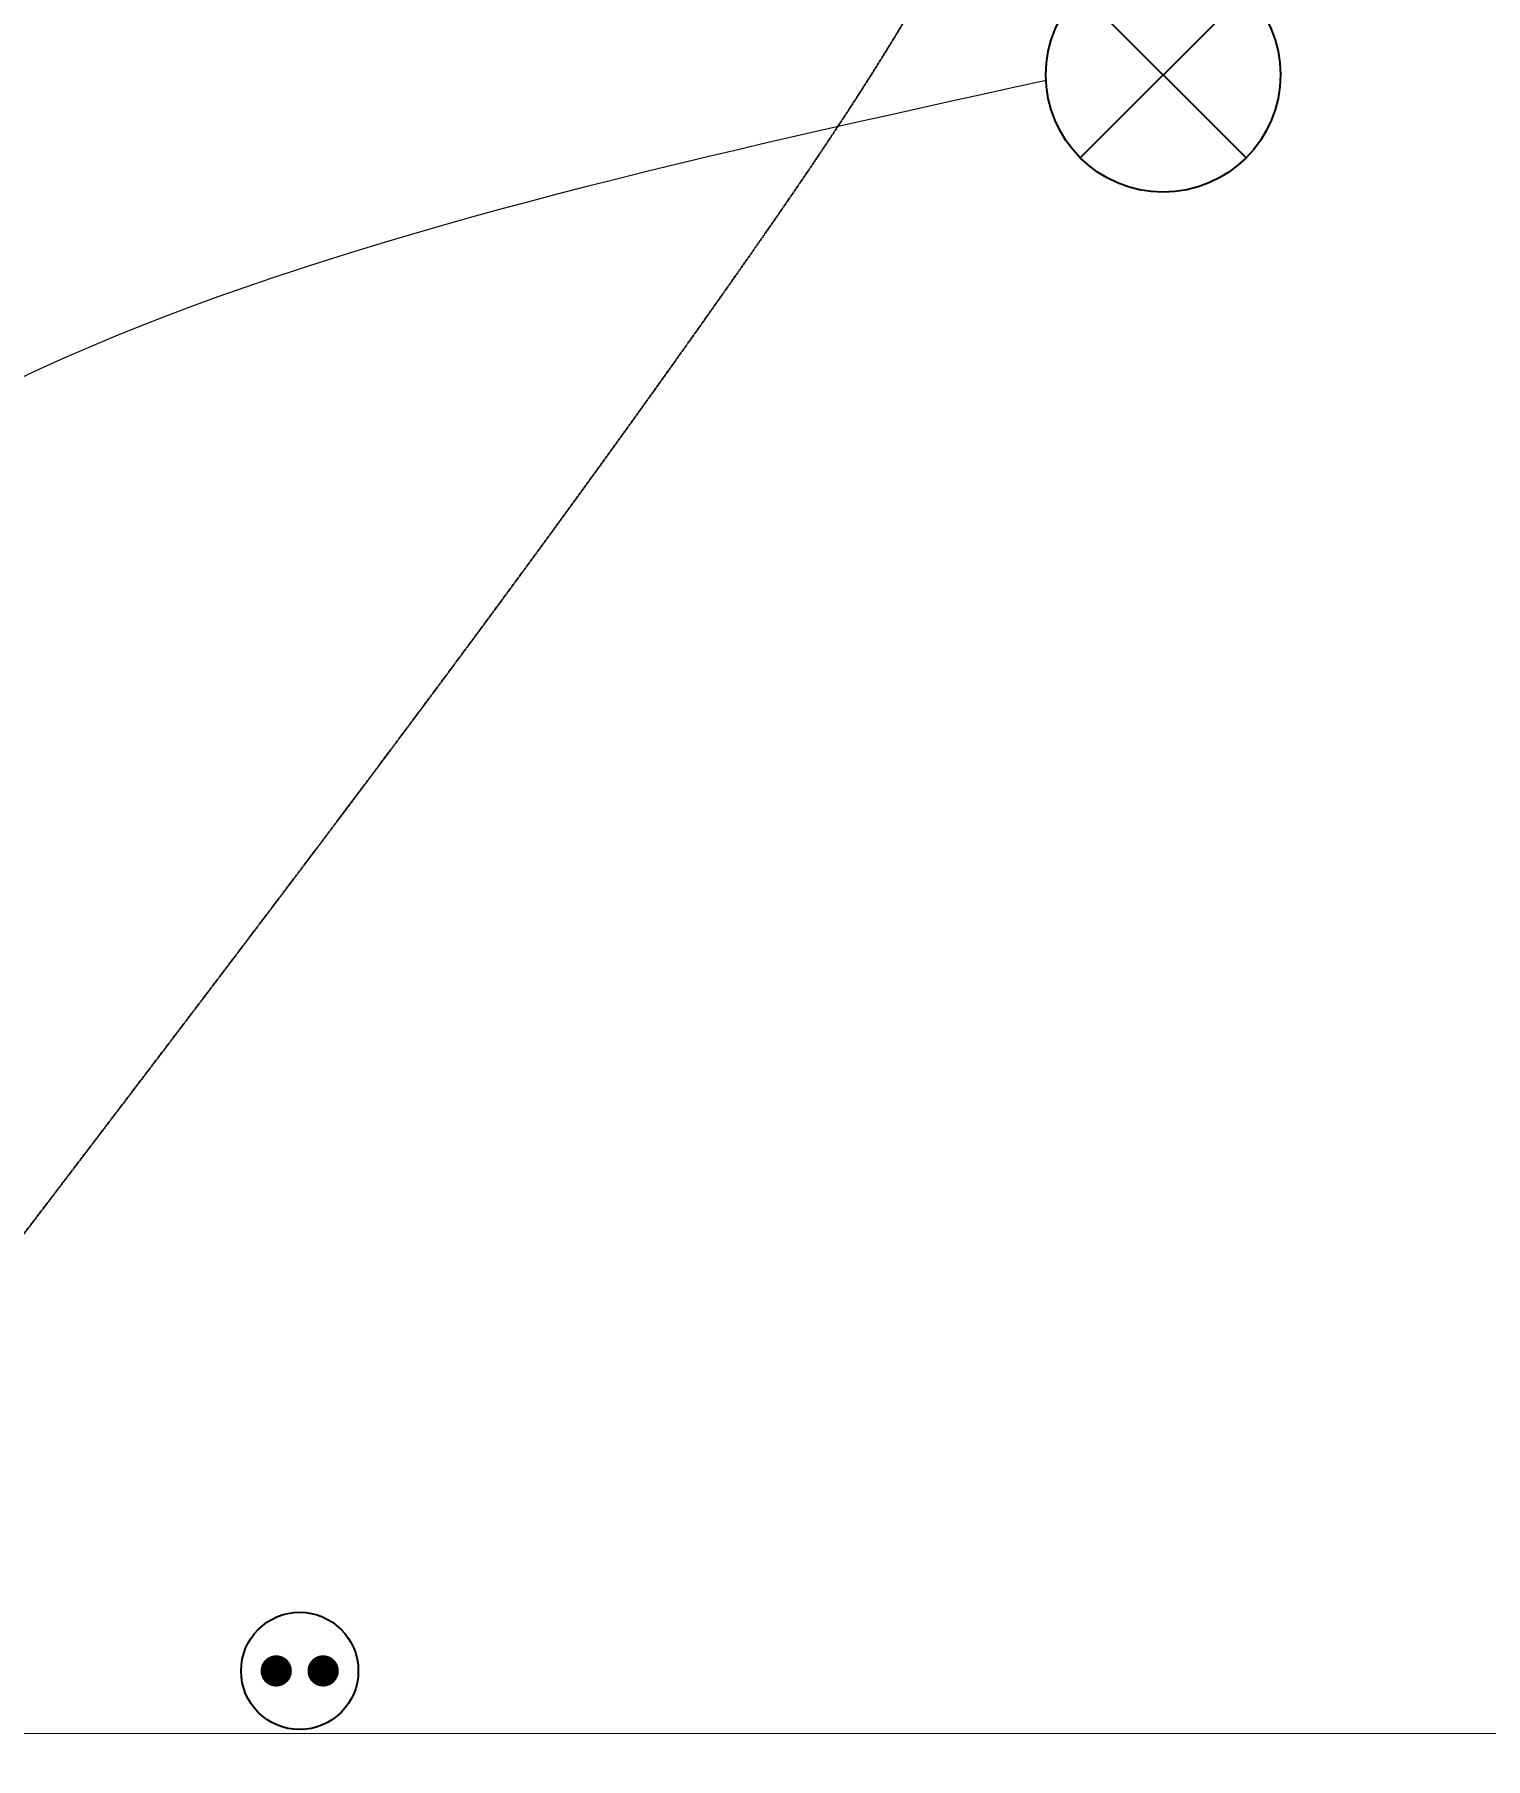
# Model space of a CAD drawing. Header units: millimetres. Extents: x 449410 to 506007, y -379864 to -318775.
# Drawn here: x 472688 to 474544, y -328197 to -325992 of the extents above; entities that cross this region are included whole.
import ezdxf
from ezdxf import colors
from ezdxf.entities.mleader import LeaderData, LeaderLine
from ezdxf.math import Vec2, Vec3

# ---------------------------------------------------------------- set-up
doc = ezdxf.new("R2010")
doc.units = ezdxf.units.MM
doc.set_wipeout_variables(frame=1)
doc.linetypes.add('prlm_ef', pattern=[0.165, 0.1, -0.065])
doc.layers.add('_GAZELEC-RESERVATION', color=1, linetype='Continuous', lineweight=18)
doc.layers.add('prlm-EAU-EF', color=161, linetype='Continuous')
doc.layers.add('prlm-ELEC-CFO', color=201, linetype='Continuous')
doc.layers.add('prlm-xpoly', color=7, linetype='Continuous', plot=False)
doc.styles.get("Standard").update_dxf_attribs({"font": 'arial.ttf'})

# ---------------------------------------------------------------- blocks, each defined once
blk = doc.blocks.new('xi.PC')
at = {"color": 0, "lineweight": 5}
blk.add_wipeout([(-7.5, -7.5), (7.5, -7.5), (7.5, 7.5), (-7.5, 7.5)], dxfattribs=at).dxf.layer = 'prlm-ELEC-CFO'
at = {"layer": 'prlm-ELEC-CFO', "color": 0, "linetype": 'ByBlock', "lineweight": 5, "const_width": 2}
for points in [[(-4, 0, 1), (-2, 0, 1)], [(2, 0, 1), (4, 0, 1)]]:
    blk.add_lwpolyline(points, format="xyb", close=True, dxfattribs=at)
at = {"layer": 'prlm-ELEC-CFO', "color": 0, "linetype": 'ByBlock', "lineweight": -2}
blk.add_circle((0, 0), 7.5, dxfattribs=at)
blk = doc.blocks.new('xi.PTCE')
at = {"layer": 'prlm-ELEC-CFO', "color": 0}
for points in [[(-10.61, 10.61), (10.61, -10.61)], [(10.61, 10.61), (-10.61, -10.61)]]:
    blk.add_lwpolyline(points, dxfattribs=at)
at = {"layer": 'prlm-ELEC-CFO', "color": 0, "linetype": 'ByBlock'}
blk.add_circle((0, 0), 15, dxfattribs=at)

msp = doc.modelspace()

# ---------------------------------------------------------------- linework, layer by layer
at = {"layer": 'prlm-xpoly', "lineweight": 0}
msp.add_lwpolyline([(469500.09, -324693.454), (469500.278, -327845.253), (470873.221, -327845.253), (470873.221, -328165.086), (476262.803, -328164.749), (476262.804, -324693.029)], close=True, dxfattribs=at)

# ---------------------------------------------------------------- block references
at = {"layer": 'prlm-ELEC-CFO', "xscale": 10, "yscale": 10, "zscale": 10}
msp.add_blockref('xi.PTCE', (474131.703, -326043.152), dxfattribs=at)

# ---------------------------------------------------------------- leaders
at = {"layer": '_GAZELEC-RESERVATION', "color": 6}
ml = msp.add_multileader_mtext('Standard', dxfattribs=at)
ml.set_content('résa n°14\\P200x500 en dalle haute', color=6)
ml.set_leader_properties()
ml.build(insert=Vec2(0, 0))
ml.multileader.update_dxf_attribs({"has_text_frame": 1, "arrow_head_size": 80, "scale": 20})
ctx = ml.context
ctx.base_point, ctx.scale, ctx.char_height, ctx.arrow_head_size, ctx.landing_gap_size, ctx.plane_origin = Vec3(470420.749, -327198.603), 20, 80, 80, 40, Vec3(464879.825, -327000.226)
notes = []
notes.append((ctx, [(1, (1, 1, 0), (470330.904, -327198.603), (1, 0), 89.845, [(0, [(470091.538, -327884.182)], 0, [])])]))
ctx.mtext.insert, ctx.mtext.width, ctx.mtext.flow_direction = Vec3(470460.749, -327157.921), 1568.85041, 5
for ctx, leaders in notes:
    for number, flags, end, landing, length, lines in leaders:
        leader = LeaderData()
        leader.index, (leader.has_last_leader_line, leader.has_dogleg_vector, leader.attachment_direction) = number, flags
        leader.last_leader_point, leader.dogleg_vector, leader.dogleg_length = Vec3(end), Vec3(landing), length
        for number, points, colour, breaks in lines:
            line = LeaderLine()
            line.index, line.vertices, line.color, line.breaks = number, Vec3.list(points), colors.encode_raw_color(colour), breaks
            leader.lines.append(line)
        ctx.leaders.append(leader)

# ---------------------------------------------------------------- next in the draw order: block references
at = {"layer": 'prlm-ELEC-CFO', "xscale": 10, "yscale": 10, "zscale": 10}
msp.add_blockref('xi.PC', (473027.293, -328084.952), dxfattribs=at)

# ---------------------------------------------------------------- next in the draw order: linework, layer by layer
at = {"layer": 'prlm-EAU-EF', "linetype": 'prlm_ef'}
msp.add_spline([(470122.929, -328469.895), (470153.776, -328813.987), (470204.239, -329021.071), (470327.589, -329211.718), (470718.206, -329401.195), (471242.02, -329330.535), (471745.411, -328791.545), (473589.656, -326293.497), (473922.384, -325746.527), (474104.848, -325027.959), (474104.848, -324630.605)], degree=3, dxfattribs=at)
at = {"layer": 'prlm-ELEC-CFO', "lineweight": 13}
msp.add_spline([(472036.084, -328090.033), (472062.654, -327001.905), (473981.859, -326049.993)], degree=3, dxfattribs=at)

# ---------------------------------------------------------------- next in the draw order: leaders
at = {"layer": '_GAZELEC-RESERVATION', "color": 6}
ml = msp.add_multileader_mtext('Standard', dxfattribs=at)
ml.set_content('résa n°13\\P200x200 en dalle haute', color=6)
ml.set_leader_properties()
ml.build(insert=Vec2(0, 0))
ml.multileader.update_dxf_attribs({"has_text_frame": 1, "arrow_head_size": 80, "scale": 20})
ctx = ml.context
ctx.base_point, ctx.scale, ctx.char_height, ctx.arrow_head_size, ctx.landing_gap_size, ctx.plane_origin = Vec3(470420.749, -326844.544), 20, 80, 80, 40, Vec3(464879.825, -326646.167)
notes = []
notes.append((ctx, [(1, (1, 1, 0), (470330.904, -326844.544), (1, 0), 89.845, [(0, [(469728.461, -328109.456)], 0, [])])]))
ctx.mtext.insert, ctx.mtext.width, ctx.mtext.flow_direction = Vec3(470460.749, -326803.862), 1568.85041, 5
for ctx, leaders in notes:
    for number, flags, end, landing, length, lines in leaders:
        leader = LeaderData()
        leader.index, (leader.has_last_leader_line, leader.has_dogleg_vector, leader.attachment_direction) = number, flags
        leader.last_leader_point, leader.dogleg_vector, leader.dogleg_length = Vec3(end), Vec3(landing), length
        for number, points, colour, breaks in lines:
            line = LeaderLine()
            line.index, line.vertices, line.color, line.breaks = number, Vec3.list(points), colors.encode_raw_color(colour), breaks
            leader.lines.append(line)
        ctx.leaders.append(leader)

doc.saveas('drawing.dxf')
